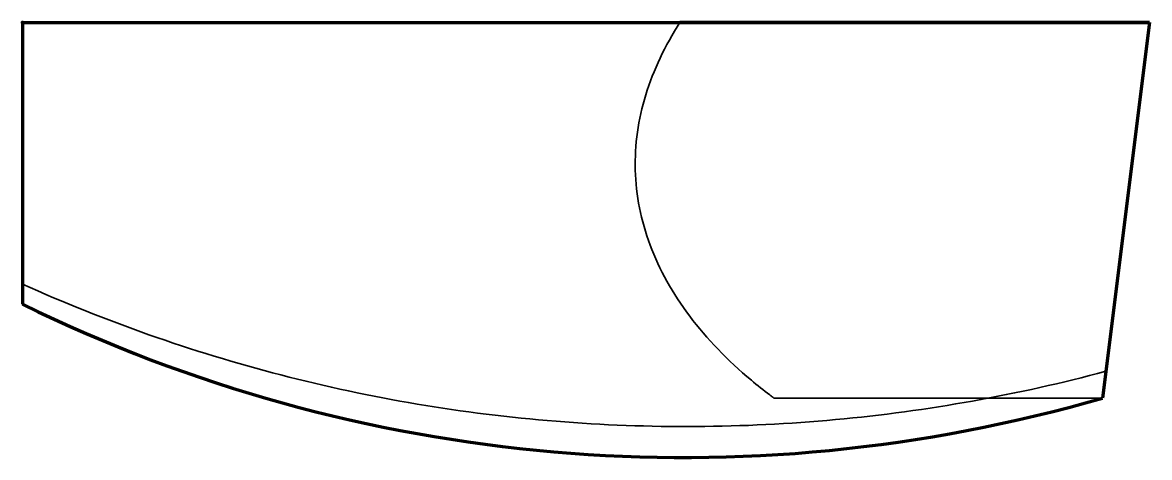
# Model space of a CAD drawing. Header units: inches. Extents: x 0 to 3, y -1.16 to 0.
import ezdxf

# ---------------------------------------------------------------- set-up
doc = ezdxf.new("R2010")
doc.units = ezdxf.units.IN
doc.header["$MEASUREMENT"] = 0
doc.layers.add('1', color=7, linetype='Continuous', true_color=0xffffff)
doc.layers.add('61', color=7, linetype='Continuous', true_color=0xffffff)

msp = doc.modelspace()

# ---------------------------------------------------------------- linework, layer by layer
at = {"layer": '1', "color": 163, "linetype": 'Continuous', "lineweight": 70}
for p, q in [((0, 0), (3, 0)), ((0, 0, 0.5), (0, 0)), ((0, 0), (0, 0, 0.5)), ((0, 0), (0, -0.75)), ((3, 0), (1.75, 0, 0.5)), ((3, 0), (2.875, -1)), ((0, -0.75), (0, -0.75, 0.35))]:
    msp.add_line(p, q, dxfattribs=at)
at = {"layer": '1', "color": 163, "linetype": 'Continuous', "lineweight": 70, "extrusion": (0, -1, 0)}
msp.add_arc((0.875, 2.2984), 2, 244.0555, 295.9445, dxfattribs=at)
at = {"layer": '1', "color": 163, "linetype": 'Continuous', "lineweight": 70, "extrusion": (1, 0, 0)}
msp.add_arc((-0.2261, -0.3194), 0.85, 74.5718, 128.0481, dxfattribs=at)
at = {"layer": '1', "color": 163, "linetype": 'Continuous', "lineweight": 70}
msp.add_arc((1.7607, 2.8417), 4, 243.8852, 286.1754, dxfattribs=at)
at = {"layer": '1', "color": 252, "linetype": 'Continuous', "lineweight": 35, "extrusion": (-1, 0, 0)}
msp.add_open_spline([(0, -0.6967, 0), (0, -0.6469, -0.0001), (0, -0.5471), (0, -0.3975), (0, -0.2479), (0, -0.1357), (0, -0.0609), (0, -0.0328, -0.0001), (0, -0.0143, 0.0001), (0, -0.0073, 0.0001), (0, -0.0025, -0.0001), (0, -0.001, -0.0001), (0, -0.0001, 0), (0, 0.0001, 0.0003), (0, -0.0001, 0.0012), (0, 0, 0.0025), (0, 0, 0.0069), (0, 0.0001, 0.0231), (0, -0.0001, 0.0888), (0, 0.0001, 0.2506), (0, 0, 0.4003), (0, 0, 0.5)], degree=3, knots=[0, 0, 0, 0, 0.125, 0.25, 0.375, 0.5, 0.53125, 0.5625, 0.570312, 0.578125, 0.580078, 0.581787, 0.582031, 0.58252, 0.583008, 0.583984, 0.585938, 0.59375, 0.625, 0.75, 1, 1, 1, 1], dxfattribs=at)
at = {"layer": '1', "color": 252, "linetype": 'Continuous', "lineweight": 35, "extrusion": (1, 0, 0)}
msp.add_open_spline([(0, 0, 0.5), (0, -0.0463, 0.5128), (0, -0.1431, 0.531), (0, -0.2947, 0.5324), (0, -0.4458, 0.5065), (0, -0.5889, 0.4542), (0, -0.6856, 0.398), (0, -0.7355, 0.3612), (0, -0.7469, 0.3525), (0, -0.7489, 0.3508), (0, -0.75, 0.35), (0, -0.75, 0.3493), (0, -0.7499, 0.3473), (0, -0.75, 0.344), (0, -0.75, 0.3347), (0, -0.75, 0.3019), (0, -0.75, 0.2209), (0, -0.75, 0.1212), (0, -0.75, 0.0402), (0, -0.75, 0.0086), (0, -0.75, 0.0016), (0, -0.7501, 0.0003), (0, -0.7494, -0.0002), (0, -0.7467, 0.0002), (0, -0.742, -0.0001), (0, -0.7309, 0.0001), (0, -0.7153, 0.0001), (0, -0.7029, 0), (0, -0.6967, 0)], degree=3, knots=[0, 0, 0, 0, 0.125, 0.25, 0.375, 0.5, 0.625, 0.65625, 0.660156, 0.662109, 0.663086, 0.663574, 0.664062, 0.667969, 0.671875, 0.6875, 0.75, 0.875, 0.9375, 0.953125, 0.954102, 0.955078, 0.956055, 0.957031, 0.960938, 0.96875, 0.984375, 1, 1, 1, 1], dxfattribs=at)
at = {"layer": '1', "color": 252, "linetype": 'Continuous', "lineweight": 35, "extrusion": (-1.58603e-17, 1, 6.53334e-16)}
msp.add_open_spline([(1.75, 0, 0.5), (1.6189, 0, 0.4362), (1.3356, 0, 0.3343), (0.875, 0, 0.2805), (0.4144, 0, 0.3343), (0.1311, 0, 0.4362), (0, 0, 0.5)], degree=3, dxfattribs=at)
at = {"layer": '1', "color": 252, "linetype": 'Continuous', "lineweight": 35, "extrusion": (0.370991, -0.046374, 0.927478)}
msp.add_open_spline([(2.8839, -0.9289, 0), (2.8828, -0.9372, 0), (2.8806, -0.9537, 0.0001), (2.878, -0.9745, 0.0001), (2.8767, -0.9893, -0.0001), (2.8751, -0.9957, 0.0002), (2.8755, -0.9992, -0.0002), (2.8743, -1.0002, 0.0003), (2.871, -1, 0.0016), (2.8535, -1, 0.0086), (2.7746, -1, 0.0402), (2.572, -1, 0.1212), (2.3227, -1, 0.2209), (2.1202, -1, 0.3019), (2.0384, -1, 0.3347), (2.015, -1, 0.344), (2.0069, -0.9999, 0.3473), (2.0018, -1.0001, 0.3493), (1.9999, -1, 0.35), (1.9981, -0.9985, 0.3508), (1.9944, -0.9958, 0.3525), (1.9745, -0.9807, 0.3612), (1.8908, -0.9142, 0.398), (1.7663, -0.7852, 0.4542), (1.6595, -0.5944, 0.5065), (1.6198, -0.393, 0.5324), (1.6487, -0.1908, 0.531), (1.7103, -0.0618, 0.5128), (1.75, 0, 0.5)], degree=3, knots=[0, 0, 0, 0, 0.015625, 0.03125, 0.039062, 0.042969, 0.043945, 0.044922, 0.045898, 0.046875, 0.0625, 0.125, 0.25, 0.3125, 0.328125, 0.332031, 0.335938, 0.336426, 0.336914, 0.337891, 0.339844, 0.34375, 0.375, 0.5, 0.625, 0.75, 0.875, 1, 1, 1, 1], dxfattribs=at)
at = {"layer": '1', "color": 252, "linetype": 'Continuous', "lineweight": 35, "extrusion": (-0.370991, 0.046374, -0.927478)}
msp.add_open_spline([(1.75, 0, 0.5), (1.9993, 0, 0.4003), (2.3735, 0.0001, 0.2506), (2.7781, -0.0001, 0.0888), (2.9422, 0.0001, 0.0231), (2.9828, -0.0001, 0.0069), (2.9937, 0, 0.0025), (2.9969, -0.0001, 0.0012), (2.9992, 0.0001, 0.0003), (2.9999, -0.0001, 0), (3, -0.0013, -0.0001), (2.9998, -0.0034, -0.0001), (2.9986, -0.0097, 0.0001), (2.9974, -0.019, 0.0001), (2.9947, -0.0437, -0.0001), (2.9898, -0.0813), (2.9774, -0.181), (2.9587, -0.3306), (2.9337, -0.53), (2.9088, -0.7294), (2.8925, -0.8626, -0.0001), (2.8839, -0.9289, 0)], degree=3, knots=[0, 0, 0, 0, 0.25, 0.375, 0.40625, 0.414062, 0.416016, 0.416992, 0.41748, 0.417969, 0.418213, 0.419922, 0.421875, 0.429688, 0.4375, 0.46875, 0.5, 0.625, 0.75, 0.875, 1, 1, 1, 1], dxfattribs=at)
at = {"layer": '1', "color": 252, "linetype": 'Continuous', "lineweight": 35}
msp.add_open_spline([(0, -0.6967, 0), (0.2184, -0.795, 0), (0.6798, -0.9586, 0), (1.4184, -1.0837, 0), (2.1682, -1.0787, 0), (2.6515, -0.9911, 0), (2.8839, -0.9289, 0)], degree=3, dxfattribs=at)
at = {"layer": '61', "color": 23, "linetype": 'Continuous', "lineweight": 100}
msp.add_point((0, 0), dxfattribs=at)

doc.saveas('drawing.dxf')
